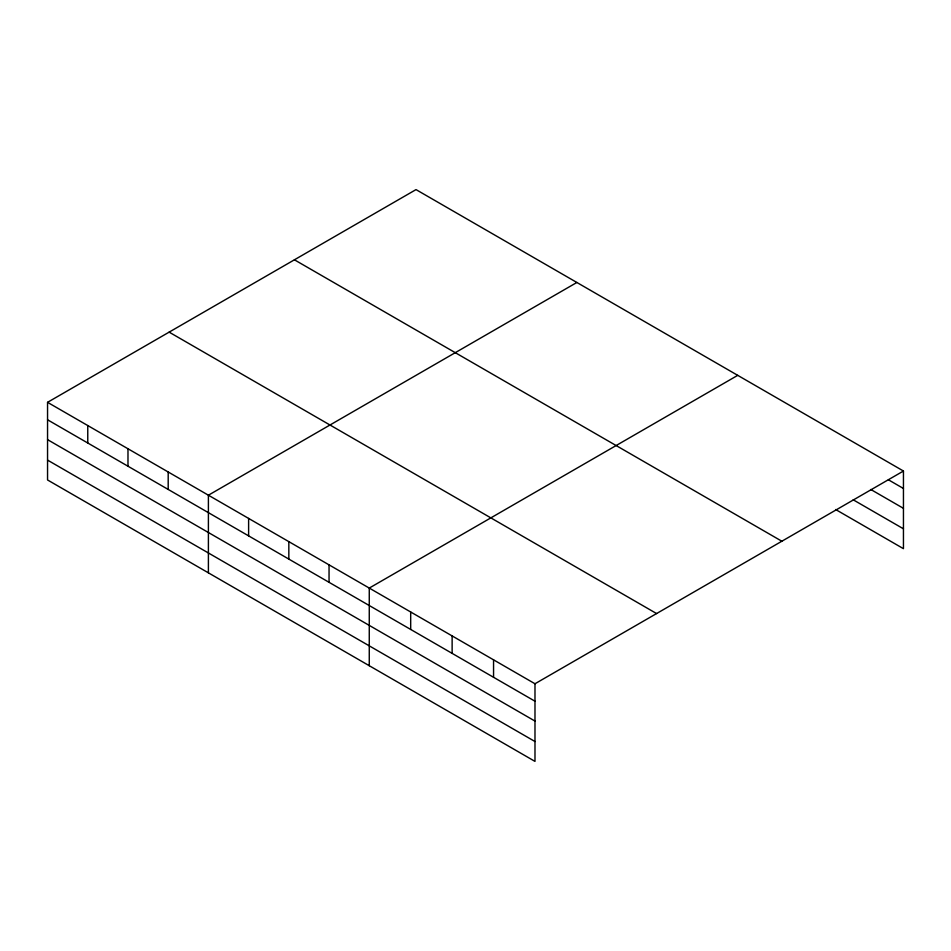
<?xml version="1.0" encoding="UTF-8"?>
<svg xmlns="http://www.w3.org/2000/svg" width="951" height="951" viewBox="0 0 951 951"><rect width="100%" height="100%" fill="white"/><g stroke="black" fill="none" stroke-linecap="round" stroke-linejoin="round"><path stroke-width="1.43" d="M534.985 721.072L534.985 683.757L47.55 402.332L47.55 479.97L534.985 761.394L534.985 721.072L47.55 439.647M835.656 509.522L903.45 548.668L903.45 471.03L416.015 189.606L47.55 402.332M576.865 282.471L208.4 495.209L208.4 572.847M737.714 375.348L369.261 588.075L369.261 665.712M534.985 683.757L903.45 471.03M888.389 479.78L903.45 488.481M870.807 489.492L903.45 508.333M853.225 499.81L903.45 528.804M294.418 259.801L781.853 541.226M169.147 332.137L656.582 613.561M47.55 419.783L534.985 701.208M47.55 460.106L534.985 741.53M493.557 659.839L493.557 677.278M452.129 635.91L452.129 653.361M410.689 611.992L410.689 629.443M329.046 564.858L329.046 582.309M288.831 541.642L288.831 559.081M248.615 518.426L248.615 535.865M168.196 471.981L168.196 489.432M127.981 448.765L127.981 466.216M87.765 425.549L87.765 443"/></g></svg>
